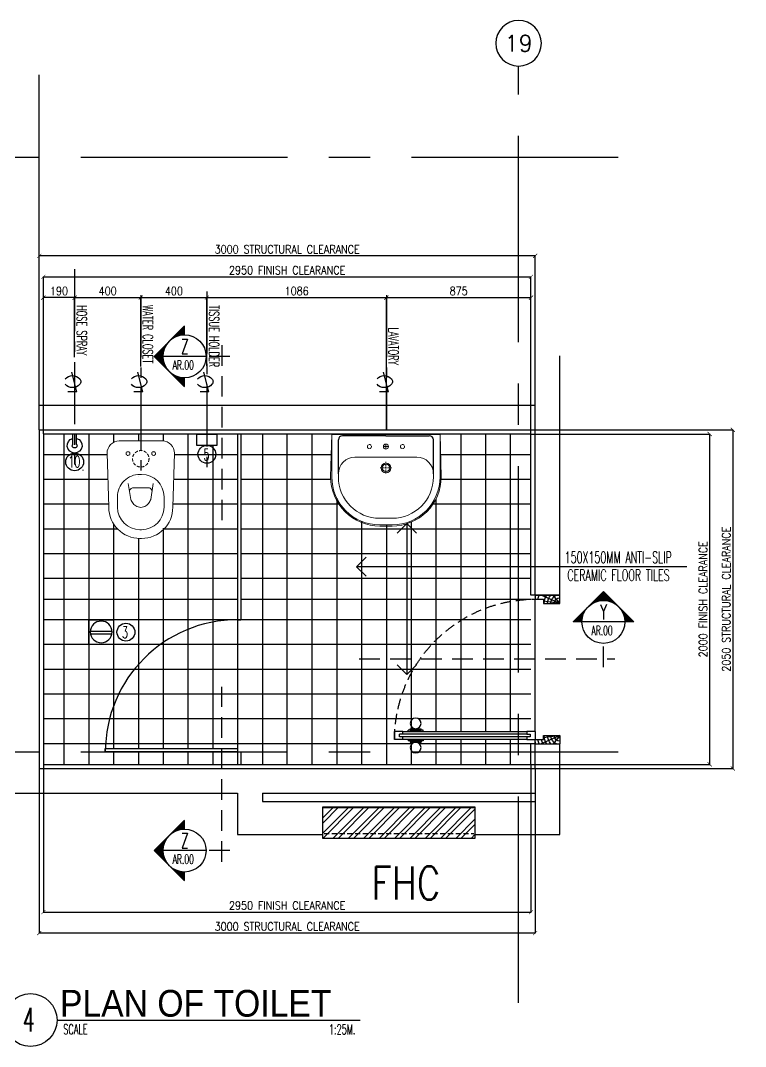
# Model space of a CAD drawing. Extents: x -172604 to -143727, y 166361 to 186286.
# Drawn here: x -168242 to -163856, y 172366 to 178577 of the extents above; entities that cross this region are included whole.
import ezdxf
from ezdxf.enums import TextEntityAlignment as Align

# ---------------------------------------------------------------- set-up
doc = ezdxf.new("R2010")
doc.units = 0
doc.header["$LTSCALE"] = 500
doc.header["$MEASUREMENT"] = 0
for name, pattern in [('CENTER2', [1.125, 0.75, -0.125, 0.125, -0.125]), ('CENTERX2', [4, 2.5, -0.5, 0.5, -0.5]), ('DASHED', [0.75, 0.5, -0.25]), ('HIDDEN', [0.375, 0.25, -0.125]), ('HIDDEN2', [0.1875, 0.125, -0.0625])]:
    doc.linetypes.add(name, pattern=pattern)
doc.layers.get('0').update_dxf_attribs({"linetype": 'CONTINUOUS'})
doc.layers.get('DEFPOINTS').update_dxf_attribs({"linetype": 'CONTINUOUS'})
for name, color, linetype in [('2', 2, 'CONTINUOUS'), ('ARCDIMR', 4, 'CONTINUOUS'), ('AX-CR', 2, 'CONTINUOUS'), ('AX-TXT', 2, 'CONTINUOUS'), ('AXES', 11, 'CENTERX2'), ('AXIS', 11, 'CENTER2'), ('DIM-NEW', 4, 'CONTINUOUS'), ('Dimout', 4, 'CONTINUOUS'), ('DOOR', 2, 'CONTINUOUS'), ('DW', 7, 'CONTINUOUS'), ('ELE', 3, 'CONTINUOUS'), ('ELEV-MARK', 6, 'CONTINUOUS'), ('FHC', 2, 'CONTINUOUS'), ('FIX', 2, 'CONTINUOUS'), ('JUMP', 2, 'CONTINUOUS'), ('NON-MEDICAL', 5, 'CONTINUOUS'), ('PART', 9, 'CONTINUOUS'), ('Plaster', 7, 'CONTINUOUS'), ('SANI', 2, 'CONTINUOUS'), ('SHAFT', 3, 'CONTINUOUS'), ('Tile', 5, 'CONTINUOUS'), ('TITLE', 1, 'CONTINUOUS'), ('TXT', 2, 'CONTINUOUS'), ('TXT1', 2, 'CONTINUOUS'), ('WALL', 6, 'CONTINUOUS'), ('WallPartition', 2, 'CONTINUOUS')]:
    doc.layers.add(name, color=color, linetype=linetype)
doc.styles.add('DIM', font='simplex.shx', dxfattribs={"width": 0.85})
doc.styles.add('ROMANS', font='romans.shx', dxfattribs={"width": 0.6})
doc.styles.add('TTXT', font='swisse.ttf', dxfattribs={"width": 0.9})
doc.dimstyles.new('DIM1-25', dxfattribs={"dimscale": 25, "dimtxt": 2, "dimasz": 1, "dimexe": 0.03, "dimexo": 0.03, "dimgap": 0.6, "dimtad": 1, "dimdec": 0, "dimdsep": 46, "dimtxsty": 'DIM', "dimblk1": 'ARCHTICK', "dimblk2": 'ARCHTICK', "dimsah": 1, "dimcen": 0.09, "dimdle": 0.03, "dimclrd": 256, "dimclrt": 2, "dimadec": 0, "dimazin": 0, "dimtfac": 1, "dimtdec": 0, "dimtix": 1, "dimtmove": 1, "dimatfit": 3, "dimldrblk": 'ARCHTICK', "dimfxl": 0, "dimtvp": 2, "dimtolj": 1, "dimtzin": 0, "dimarcsym": 0})

# ---------------------------------------------------------------- blocks, each defined once
blk = doc.blocks.new('_ARCHTICK')
at = {"color": 0, "linetype": 'ByBlock', "const_width": 0.15}
blk.add_lwpolyline([(-0.5, -0.5), (0.5, 0.5)], dxfattribs=at)
blk = doc.blocks.new('*D72')
at = {"layer": 'DEFPOINTS', "color": 0}
for p in [(-168103.8, 174074), (-165153.8, 174074), (-165153.8, 173179.8)]:
    blk.add_point(p, dxfattribs=at)
at = {"layer": 'Dimout', "color": 0, "lineweight": -2}
for p, q in [((-168103.8, 174073.3), (-168103.8, 173179.1)), ((-165153.8, 174073.3), (-165153.8, 173179.1))]:
    blk.add_line(p, q, dxfattribs=at)
at = {"layer": 'Dimout', "lineweight": -2}
blk.add_line((-168104.5, 173179.8), (-165153, 173179.8), dxfattribs=at)
at = {"layer": 'Dimout', "lineweight": -2, "xscale": 25, "yscale": 25, "zscale": 25, "rotation": 180}
blk.add_blockref('_ARCHTICK', (-168103.8, 173179.8), dxfattribs=at)
at = {"layer": 'Dimout', "lineweight": -2, "xscale": 25, "yscale": 25, "zscale": 25}
blk.add_blockref('_ARCHTICK', (-165153.8, 173179.8), dxfattribs=at)
at = {"layer": 'Dimout', "color": 2, "insert": (-166628.8, 173219.8), "char_height": 50, "attachment_point": 5, "style": 'DIM'}
blk.add_mtext('\\A1;2950 FINISH CLEARANCE', dxfattribs=at)
blk = doc.blocks.new('*D73')
at = {"layer": 'DEFPOINTS', "color": 0}
for p in [(-168128.8, 174049), (-165128.8, 174049), (-168128.8, 173053)]:
    blk.add_point(p, dxfattribs=at)
at = {"layer": 'Dimout', "color": 0, "lineweight": -2}
for p, q in [((-168128.8, 174048.3), (-168128.8, 173052.2)), ((-165128.8, 174048.3), (-165128.8, 173052.2))]:
    blk.add_line(p, q, dxfattribs=at)
at = {"layer": 'Dimout', "lineweight": -2}
blk.add_line((-165128, 173053), (-168129.5, 173053), dxfattribs=at)
at = {"layer": 'Dimout', "lineweight": -2, "xscale": 25, "yscale": 25, "zscale": 25, "rotation": 180}
blk.add_blockref('_ARCHTICK', (-168128.8, 173053), dxfattribs=at)
at = {"layer": 'Dimout', "lineweight": -2, "xscale": 25, "yscale": 25, "zscale": 25}
blk.add_blockref('_ARCHTICK', (-165128.8, 173053), dxfattribs=at)
at = {"layer": 'Dimout', "color": 2, "insert": (-166628.8, 173093), "char_height": 50, "attachment_point": 5, "style": 'DIM'}
blk.add_mtext('\\A1;3000 STRUCTURAL CLEARANCE', dxfattribs=at)
blk = doc.blocks.new('*D78')
at = {"layer": 'DEFPOINTS', "color": 0}
for p in [(-167114.3, 176900), (-167514.3, 176482.9), (-167114.3, 176485.9)]:
    blk.add_point(p, dxfattribs=at)
at = {"layer": 'Dimout', "lineweight": -2}
blk.add_line((-167515, 176900), (-167113.5, 176900), dxfattribs=at)
at = {"layer": 'Dimout', "color": 0, "lineweight": -2}
for p, q in [((-167514.3, 176483.7), (-167514.3, 176900.7)), ((-167114.3, 176486.6), (-167114.3, 176900.7))]:
    blk.add_line(p, q, dxfattribs=at)
at = {"layer": 'Dimout', "lineweight": -2, "xscale": 25, "yscale": 25, "zscale": 25, "rotation": 180}
blk.add_blockref('_ARCHTICK', (-167514.3, 176900), dxfattribs=at)
at = {"layer": 'Dimout', "lineweight": -2, "xscale": 25, "yscale": 25, "zscale": 25}
blk.add_blockref('_ARCHTICK', (-167114.3, 176900), dxfattribs=at)
at = {"layer": 'Dimout', "color": 2, "insert": (-167314.3, 176940), "char_height": 50, "attachment_point": 5, "style": 'DIM'}
blk.add_mtext('\\A1;400', dxfattribs=at)
blk = doc.blocks.new('*D77')
at = {"layer": 'DEFPOINTS', "color": 0}
for p in [(-167514.3, 176900), (-167914.3, 176538.3), (-167514.3, 176482.9)]:
    blk.add_point(p, dxfattribs=at)
at = {"layer": 'Dimout', "lineweight": -2}
blk.add_line((-167915, 176900), (-167513.5, 176900), dxfattribs=at)
at = {"layer": 'Dimout', "color": 0, "lineweight": -2}
for p, q in [((-167914.3, 176539), (-167914.3, 176900.7)), ((-167514.3, 176483.7), (-167514.3, 176900.7))]:
    blk.add_line(p, q, dxfattribs=at)
at = {"layer": 'Dimout', "lineweight": -2, "xscale": 25, "yscale": 25, "zscale": 25, "rotation": 180}
blk.add_blockref('_ARCHTICK', (-167914.3, 176900), dxfattribs=at)
at = {"layer": 'Dimout', "lineweight": -2, "xscale": 25, "yscale": 25, "zscale": 25}
blk.add_blockref('_ARCHTICK', (-167514.3, 176900), dxfattribs=at)
at = {"layer": 'Dimout', "color": 2, "insert": (-167714.3, 176940), "char_height": 50, "attachment_point": 5, "style": 'DIM'}
blk.add_mtext('\\A1;400', dxfattribs=at)
blk = doc.blocks.new('*D71')
at = {"layer": 'DEFPOINTS', "color": 0}
for p in [(-165153.8, 176900), (-166028.8, 176099), (-165153.8, 176074)]:
    blk.add_point(p, dxfattribs=at)
at = {"layer": 'Dimout', "lineweight": -2}
blk.add_line((-166029.5, 176900), (-165153, 176900), dxfattribs=at)
at = {"layer": 'Dimout', "color": 0, "lineweight": -2}
for p, q in [((-166028.8, 176099.8), (-166028.8, 176900.7)), ((-165153.8, 176074.8), (-165153.8, 176900.7))]:
    blk.add_line(p, q, dxfattribs=at)
at = {"layer": 'Dimout', "lineweight": -2, "xscale": 25, "yscale": 25, "zscale": 25, "rotation": 180}
blk.add_blockref('_ARCHTICK', (-166028.8, 176900), dxfattribs=at)
at = {"layer": 'Dimout', "lineweight": -2, "xscale": 25, "yscale": 25, "zscale": 25}
blk.add_blockref('_ARCHTICK', (-165153.8, 176900), dxfattribs=at)
at = {"layer": 'Dimout', "color": 2, "insert": (-165591.3, 176940), "char_height": 50, "attachment_point": 5, "style": 'DIM'}
blk.add_mtext('\\A1;875', dxfattribs=at)
blk = doc.blocks.new('*D70')
at = {"layer": 'DEFPOINTS', "color": 0}
for p in [(-166028.8, 176900), (-167114.3, 176485.9), (-166028.8, 176099)]:
    blk.add_point(p, dxfattribs=at)
at = {"layer": 'Dimout', "lineweight": -2}
blk.add_line((-167115, 176900), (-166028, 176900), dxfattribs=at)
at = {"layer": 'Dimout', "color": 0, "lineweight": -2}
for p, q in [((-167114.3, 176486.6), (-167114.3, 176900.7)), ((-166028.8, 176099.8), (-166028.8, 176900.7))]:
    blk.add_line(p, q, dxfattribs=at)
at = {"layer": 'Dimout', "lineweight": -2, "xscale": 25, "yscale": 25, "zscale": 25, "rotation": 180}
blk.add_blockref('_ARCHTICK', (-167114.3, 176900), dxfattribs=at)
at = {"layer": 'Dimout', "lineweight": -2, "xscale": 25, "yscale": 25, "zscale": 25}
blk.add_blockref('_ARCHTICK', (-166028.8, 176900), dxfattribs=at)
at = {"layer": 'Dimout', "color": 2, "insert": (-166571.5, 176940), "char_height": 50, "attachment_point": 5, "style": 'DIM'}
blk.add_mtext('\\A1;1086', dxfattribs=at)
blk = doc.blocks.new('*D67')
at = {"layer": 'DEFPOINTS', "color": 0}
for p in [(-168128.8, 177152.3), (-168128.8, 176099), (-165128.8, 176099)]:
    blk.add_point(p, dxfattribs=at)
at = {"layer": 'Dimout', "lineweight": -2}
blk.add_line((-165128, 177152.3), (-168129.5, 177152.3), dxfattribs=at)
at = {"layer": 'Dimout', "color": 0, "lineweight": -2}
for p, q in [((-168128.8, 176099.8), (-168128.8, 177153.1)), ((-165128.8, 176099.8), (-165128.8, 177153.1))]:
    blk.add_line(p, q, dxfattribs=at)
at = {"layer": 'Dimout', "lineweight": -2, "xscale": 25, "yscale": 25, "zscale": 25, "rotation": 180}
blk.add_blockref('_ARCHTICK', (-168128.8, 177152.3), dxfattribs=at)
at = {"layer": 'Dimout', "lineweight": -2, "xscale": 25, "yscale": 25, "zscale": 25}
blk.add_blockref('_ARCHTICK', (-165128.8, 177152.3), dxfattribs=at)
at = {"layer": 'Dimout', "color": 2, "insert": (-166628.8, 177192.3), "char_height": 50, "attachment_point": 5, "style": 'DIM'}
blk.add_mtext('\\A1;3000 STRUCTURAL CLEARANCE', dxfattribs=at)
blk = doc.blocks.new('*D68')
at = {"layer": 'DEFPOINTS', "color": 0}
for p in [(-165153.8, 177025.5), (-168103.8, 176074), (-165153.8, 176074)]:
    blk.add_point(p, dxfattribs=at)
at = {"layer": 'Dimout', "lineweight": -2}
blk.add_line((-168104.5, 177025.5), (-165153, 177025.5), dxfattribs=at)
at = {"layer": 'Dimout', "color": 0, "lineweight": -2}
for p, q in [((-168103.8, 176074.8), (-168103.8, 177026.2)), ((-165153.8, 176074.8), (-165153.8, 177026.2))]:
    blk.add_line(p, q, dxfattribs=at)
at = {"layer": 'Dimout', "lineweight": -2, "xscale": 25, "yscale": 25, "zscale": 25, "rotation": 180}
blk.add_blockref('_ARCHTICK', (-168103.8, 177025.5), dxfattribs=at)
at = {"layer": 'Dimout', "lineweight": -2, "xscale": 25, "yscale": 25, "zscale": 25}
blk.add_blockref('_ARCHTICK', (-165153.8, 177025.5), dxfattribs=at)
at = {"layer": 'Dimout', "color": 2, "insert": (-166628.8, 177065.5), "char_height": 50, "attachment_point": 5, "style": 'DIM'}
blk.add_mtext('\\A1;2950 FINISH CLEARANCE', dxfattribs=at)
blk = doc.blocks.new('*D69')
at = {"layer": 'DEFPOINTS', "color": 0}
for p in [(-168103.8, 176900), (-167914.3, 176538.3), (-168103.8, 176074)]:
    blk.add_point(p, dxfattribs=at)
at = {"layer": 'Dimout', "lineweight": -2}
blk.add_line((-167913.5, 176900), (-168104.5, 176900), dxfattribs=at)
at = {"layer": 'Dimout', "color": 0, "lineweight": -2}
for p, q in [((-168103.8, 176074.8), (-168103.8, 176900.7)), ((-167914.3, 176539), (-167914.3, 176900.7))]:
    blk.add_line(p, q, dxfattribs=at)
at = {"layer": 'Dimout', "lineweight": -2, "xscale": 25, "yscale": 25, "zscale": 25, "rotation": 180}
blk.add_blockref('_ARCHTICK', (-168103.8, 176900), dxfattribs=at)
at = {"layer": 'Dimout', "lineweight": -2, "xscale": 25, "yscale": 25, "zscale": 25}
blk.add_blockref('_ARCHTICK', (-167914.3, 176900), dxfattribs=at)
at = {"layer": 'Dimout', "color": 2, "insert": (-168009, 176940), "char_height": 50, "attachment_point": 5, "style": 'DIM'}
blk.add_mtext('\\A1;190', dxfattribs=at)
blk = doc.blocks.new('SCNTR', base_point=(3632.66, 549.66))
for q in [(3633.89, 554.57), (3636.1, 543.44)]:
    blk.add_line((3631.12, 543.44), q)
for centre, radius, start, end in [((3630.8, 549.38), 1.99, 133.30843, 182.47887), ((3630.8, 549.21), 1.99, 177.52113, 226.69157), ((3633.47, 547.5), 5.23, 39.48835, 140.51165), ((3633.47, 551.09), 5.23, 219.48835, 320.51165)]:
    blk.add_arc(centre, radius, start, end)
blk = doc.blocks.new('LAV-003')
at = {"layer": 'FIX', "linetype": 'Continuous', "lineweight": 20}
for p, q in [((-327.5, -285), (-327.5, -25)), ((327.5, -285), (327.5, -25)), ((0, -165), (-187.5, -165)), ((0, -165), (187.5, -165)), ((-287.5, -285), (-287.5, -265)), ((287.5, -285), (287.5, -265)), ((0, -535), (-37.5, -535)), ((0, -535), (37.5, -535)), ((0, -575), (-37.5, -575)), ((0, -575), (37.5, -575))]:
    blk.add_line(p, q, dxfattribs=at)
at = {"layer": 'FIX', "linetype": 'ByBlock'}
blk.add_line((-327.5, -25), (327.5, -25), dxfattribs=at)
at = {"layer": 'FIX', "linetype": 'ByBlock', "ltscale": 0.3}
for p, q in [((-287.5, -265), (-287.5, -60)), ((0, -35), (-262.5, -35)), ((0, -35), (262.5, -35)), ((287.5, -265), (287.5, -60))]:
    blk.add_line(p, q, dxfattribs=at)
at = {"layer": 'FIX', "lineweight": 20}
for p, q in [((-15.6, -100.9), (15.5, -100.9)), ((0, -85.4), (0, -116.5))]:
    blk.add_line(p, q, dxfattribs=at)
at = {"layer": 'FIX', "linetype": 'DASHED', "lineweight": 20, "ltscale": 0.04}
for p, q in [((-35.7, -230.5), (36.6, -230.5)), ((0, -193.9), (0, -266.1))]:
    blk.add_line(p, q, dxfattribs=at)
at = {"layer": 'FIX', "linetype": 'Continuous', "lineweight": 20}
blk.add_lwpolyline([(294.8, -25), (0, -25), (-327.5, -25), (-334.5, -285, 0.414214), (-37.5, -582), (0, -582), (37.5, -582, 0.414214), (334.5, -285), (327.5, -25), (0, -25)], format="xyb", dxfattribs=at)
at = {"layer": 'FIX', "linetype": 'HIDDEN', "lineweight": 20, "ltscale": 0.05}
for centre in [(-100, -100.9), (100, -100.9)]:
    blk.add_circle(centre, 12.4, dxfattribs=at)
at = {"layer": 'FIX', "lineweight": 20}
for centre, radius in [((0, -100.9), 15.5), ((0.5, -230), 29.5), ((0.5, -230), 22.5)]:
    blk.add_circle(centre, radius, dxfattribs=at)
at = {"layer": 'FIX', "linetype": 'ByBlock', "ltscale": 0.3}
for centre, start, end in [((-262.5, -60), 90, 180), ((262.5, -60), 0, 90)]:
    blk.add_arc(centre, 25, start, end, dxfattribs=at)
at = {"layer": 'FIX', "linetype": 'Continuous', "lineweight": 20}
for centre, radius, start, end in [((-187.5, -265), 100, 90, 180), ((187.5, -265), 100, 0, 90), ((-37.5, -285), 290, 180, 270), ((-37.5, -285), 250, 180, 270), ((37.5, -285), 250, 270, 0), ((37.5, -285), 290, 270, 0)]:
    blk.add_arc(centre, radius, start, end, dxfattribs=at)
blk = doc.blocks.new('DOOR90')
at = {"layer": 'DOOR', "color": 0, "linetype": 'ByBlock'}
for p, q in [((-150, 0), (-150, -25)), ((-150, 0), (0, 0)), ((0, -50), (0, 0)), ((-1000, -25), (-1000, -75)), ((-1000, -75), (-1000, -25)), ((-950, -25), (-1000, -25)), ((-970, -42), (-970, -58)), ((-950, -42), (-970, -42)), ((-950, -58), (-970, -58)), ((-950, -25), (-950, -42)), ((-950, -58), (-950, -75)), ((-917.6, -25), (-917.6, -17.8)), ((-827.6, -17.8), (-917.6, -17.8)), ((-905, -17.8), (-905, -8.8)), ((-905, -8.8), (-840.2, -8.8)), ((-905, -17.8), (-840.2, -17.8)), ((-840.2, -17.8), (-840.2, -8.8)), ((-827.6, -25), (-827.6, -17.8)), ((-200, -42), (-200, -25)), ((-200, -25), (-150, -25)), ((-180, -42), (-200, -42)), ((-200, -75), (-200, -58)), ((-200, -58), (-180, -58)), ((-180, -58), (-180, -42)), ((-150, -75), (-150, -25)), ((-150, -25), (-100, -25)), ((-100, -25), (-100, -50)), ((-100, -50), (0, -50)), ((-950, -75), (-1000, -75)), ((-917.6, -75), (-917.6, -82.2)), ((-827.6, -82.2), (-917.6, -82.2)), ((-905, -82.2), (-905, -91.2)), ((-905, -82.2), (-840.2, -82.2)), ((-905, -91.2), (-840.2, -91.2)), ((-840.2, -82.2), (-840.2, -91.2)), ((-827.6, -75), (-827.6, -82.2)), ((-150, -75), (-200, -75)), ((-100, -850), (0, -850)), ((-100, -875), (-100, -850)), ((0, -850), (0, -900)), ((-150, -900), (-150, -875)), ((-150, -875), (-100, -875)), ((0, -900), (-150, -900)), ((-150, -900), (0, -900))]:
    blk.add_line(p, q, dxfattribs=at)
at = {"layer": 'DOOR', "color": 9, "linetype": 'ByBlock'}
for p, q in [((0, -50), (-113.7, 0)), ((0, -50), (-40.1, 0)), ((0, -50), (-100, -36.6)), ((0, -850), (-113.7, -900)), ((0, -850), (-100, -863.4)), ((0, -850), (-40.1, -900))]:
    blk.add_line(p, q, dxfattribs=at)
at = {"layer": 'DOOR', "linetype": 'ByBlock'}
for p, q in [((-200, -25), (-950, -25)), ((-200, -42), (-950, -42)), ((-200, -58), (-950, -58)), ((-950, -75), (-200, -75))]:
    blk.add_line(p, q, dxfattribs=at)
at = {"layer": 'DOOR', "color": 0, "linetype": 'ByBlock'}
for centre in [(-872.6, 23.5), (-872.6, -123.5)]:
    blk.add_circle(centre, 32.4, dxfattribs=at)
at = {"layer": 'DOOR', "color": 9, "linetype": 'ByBlock'}
for centre, radius, start, end in [((0, -50), 154.4, 161.10529, 166.28577), ((0, -50), 134.4, 158.15985, 169.28002), ((0, -50), 94.4, 148.01819, 180), ((0, -50), 74.4, 137.77643, 180), ((0, -50), 114.4, 154.08384, 167.37743), ((0, -50), 54.4, 113.20738, 180), ((0, -50), 34.4, 90, 180), ((0, -50), 14.4, 90, 180), ((0, -850), 94.4, 180, 211.98181), ((0, -850), 74.4, 180, 222.22357), ((0, -850), 54.4, 180, 246.79262), ((0, -850), 34.4, 180, 270), ((0, -850), 14.4, 180, 270), ((0, -850), 154.4, 193.71423, 198.89471), ((0, -850), 134.4, 190.71998, 201.84015)]:
    blk.add_arc(centre, radius, start, end, dxfattribs=at)
at = {"layer": 'DOOR', "linetype": 'HIDDEN', "ltscale": 0.5}
blk.add_arc((-150, -25), 850, 180, 270, dxfattribs=at)
blk = doc.blocks.new('A$C785E76E1')
at = {"layer": 'JUMP'}
for p, q in [((0.033, 0.0529), (0.033, 0.1149)), ((0.057, 0.0529), (0.057, 0.1149))]:
    blk.add_line(p, q, dxfattribs=at)
for radius, start, end in [(0.045, 105.47818, 74.52182), (0.0144, 146.44269, 33.55731)]:
    blk.add_arc((0.045, 0.045), radius, start, end, dxfattribs=at)
blk = doc.blocks.new('*X5')
at = {"color": 0}
for p, q in [((14608, 7877), (14819, 8088)), ((14625, 7890), (14821, 8086)), ((14637, 7899), (14823, 8084)), ((14647, 7905), (14825, 8082)), ((14656, 7910), (14826, 8081)), ((14664, 7915), (14828, 8079)), ((14671, 7919), (14830, 8077)), ((14678, 7922), (14832, 8075)), ((14685, 7925), (14833, 8073)), ((14691, 7928), (14835, 8072)), ((14697, 7930), (14837, 8070)), ((14703, 7933), (14839, 8068)), ((14709, 7935), (14841, 8066)), ((14714, 7937), (14842, 8065)), ((14719, 7938), (14844, 8063)), ((14725, 7940), (14846, 8061)), ((14730, 7941), (14848, 8059)), ((14734, 7943), (14849, 8058)), ((14739, 7944), (14851, 8056)), ((14744, 7945), (14853, 8054)), ((14749, 7946), (14855, 8052)), ((14753, 7947), (14856, 8051)), ((14757, 7948), (14858, 8049)), ((14762, 7949), (14860, 8047)), ((14766, 7950), (14862, 8045)), ((14770, 7950), (14863, 8043)), ((14774, 7951), (14865, 8042)), ((14778, 7951), (14867, 8040)), ((14782, 7952), (14869, 8038)), ((14786, 7952), (14871, 8036)), ((14790, 7953), (14872, 8035)), ((14794, 7953), (14874, 8033)), ((14798, 7953), (14876, 8031)), ((14802, 7953), (14878, 8029)), ((14805, 7954), (14879, 8028)), ((14809, 7954), (14881, 8026)), ((14813, 7954), (14883, 8024)), ((14816, 7954), (14885, 8022)), ((14820, 7954), (14886, 8020)), ((14823, 7954), (14888, 8019)), ((14827, 7954), (14890, 8017)), ((14830, 7954), (14892, 8015)), ((14834, 7953), (14894, 8013)), ((14837, 7953), (14895, 8012)), ((14840, 7953), (14897, 8010)), ((14844, 7953), (14899, 8008)), ((14847, 7953), (14901, 8006)), ((14850, 7952), (14902, 8005)), ((14853, 7952), (14904, 8003)), ((14856, 7952), (14906, 8001)), ((14860, 7951), (14908, 7999)), ((14863, 7951), (14909, 7997)), ((14866, 7950), (14911, 7996)), ((14869, 7950), (14913, 7994)), ((14872, 7949), (14915, 7992)), ((14875, 7949), (14917, 7990)), ((14878, 7948), (14918, 7989)), ((14881, 7948), (14920, 7987)), ((14884, 7947), (14922, 7985)), ((14887, 7947), (14924, 7983)), ((14890, 7946), (14925, 7982)), ((14893, 7945), (14927, 7980)), ((14895, 7945), (14929, 7978)), ((14898, 7944), (14931, 7976)), ((14901, 7943), (14932, 7974)), ((14904, 7942), (14934, 7973)), ((14907, 7942), (14936, 7971)), ((14909, 7941), (14938, 7969)), ((14912, 7940), (14939, 7967)), ((14915, 7939), (14941, 7966)), ((14917, 7938), (14943, 7964)), ((14920, 7937), (14945, 7962)), ((14923, 7937), (14947, 7960)), ((14925, 7936), (14948, 7959)), ((14928, 7935), (14950, 7957)), ((14931, 7934), (14952, 7955)), ((14933, 7933), (14954, 7953)), ((14936, 7932), (14955, 7952)), ((14938, 7931), (14957, 7950)), ((14941, 7930), (14959, 7948)), ((14943, 7929), (14961, 7946)), ((14946, 7928), (14962, 7944)), ((14948, 7927), (14964, 7943)), ((14951, 7926), (14966, 7941)), ((14953, 7925), (14968, 7939)), ((14956, 7923), (14970, 7937)), ((14958, 7922), (14971, 7936)), ((14960, 7921), (14973, 7934)), ((14963, 7920), (14975, 7932)), ((14965, 7919), (14977, 7930)), ((14967, 7918), (14978, 7929)), ((14970, 7916), (14980, 7927)), ((14972, 7915), (14982, 7925)), ((14974, 7914), (14984, 7923)), ((14977, 7913), (14985, 7921)), ((14979, 7911), (14987, 7920)), ((14360, 7629), (14571, 7839)), ((14364, 7629), (14557, 7822)), ((14368, 7629), (14549, 7810)), ((14371, 7629), (14542, 7800)), ((14375, 7629), (14537, 7791)), ((14378, 7629), (14533, 7783)), ((14382, 7629), (14529, 7776)), ((14385, 7629), (14525, 7769)), ((14981, 7910), (14989, 7918)), ((14983, 7909), (14991, 7916)), ((14986, 7908), (14993, 7914)), ((14988, 7906), (14994, 7913)), ((14990, 7905), (14996, 7911)), ((14992, 7903), (14998, 7909)), ((14994, 7902), (15000, 7907)), ((14997, 7901), (15001, 7906)), ((14999, 7899), (15003, 7904)), ((15001, 7898), (15005, 7902)), ((15003, 7896), (15007, 7900)), ((15005, 7895), (15008, 7898)), ((15007, 7894), (15010, 7897)), ((15009, 7892), (15012, 7895)), ((15011, 7891), (15014, 7893)), ((15013, 7889), (15016, 7891)), ((15015, 7888), (15017, 7890)), ((15017, 7886), (15019, 7888)), ((15019, 7884), (15021, 7886)), ((15021, 7883), (15023, 7884)), ((15023, 7881), (15024, 7883)), ((15025, 7880), (15026, 7881)), ((15027, 7878), (15028, 7879)), ((15029, 7877), (15030, 7877)), ((15031, 7875), (15031, 7875)), ((15033, 7873), (15033, 7874)), ((15035, 7872), (15035, 7872)), ((15036, 7870), (15037, 7870)), ((15038, 7868), (15038, 7868)), ((15040, 7867), (15040, 7867)), ((15042, 7865), (15042, 7865)), ((15044, 7863), (15044, 7863)), ((15046, 7861), (15046, 7861)), ((15047, 7860), (15047, 7860)), ((15051, 7856), (15051, 7856)), ((15053, 7854), (15053, 7854)), ((15054, 7852), (15054, 7853)), ((15056, 7851), (15056, 7851)), ((15058, 7849), (15058, 7849)), ((15059, 7847), (15060, 7847)), ((15061, 7845), (15061, 7845)), ((15063, 7843), (15063, 7844)), ((15064, 7841), (15065, 7842)), ((15066, 7839), (15067, 7840)), ((15068, 7837), (15069, 7838)), ((15069, 7836), (15070, 7837)), ((15071, 7834), (15072, 7835)), ((15072, 7832), (15074, 7833)), ((15074, 7830), (15076, 7831)), ((15076, 7828), (15077, 7830)), ((15077, 7826), (15079, 7828)), ((15079, 7824), (15081, 7826)), ((15080, 7822), (15083, 7824)), ((15082, 7820), (15084, 7822)), ((15083, 7818), (15086, 7821)), ((15085, 7815), (15088, 7819)), ((15086, 7813), (15090, 7817)), ((15087, 7811), (15092, 7815)), ((15089, 7809), (15093, 7814)), ((15090, 7807), (15095, 7812)), ((15092, 7805), (15097, 7810)), ((15093, 7803), (15099, 7808)), ((15094, 7801), (15100, 7807)), ((15096, 7798), (15102, 7805)), ((15097, 7796), (15104, 7803)), ((15098, 7794), (15106, 7801)), ((15100, 7792), (15107, 7799)), ((15101, 7790), (15109, 7798)), ((15102, 7787), (15111, 7796)), ((15104, 7785), (15113, 7794)), ((15105, 7783), (15115, 7792)), ((15106, 7780), (15116, 7791)), ((15107, 7778), (15118, 7789)), ((15108, 7776), (15120, 7787)), ((15110, 7773), (15122, 7785)), ((15111, 7771), (15123, 7784)), ((15112, 7769), (15125, 7782)), ((15113, 7766), (15127, 7780)), ((15114, 7764), (15129, 7778)), ((15115, 7761), (15130, 7777)), ((15116, 7759), (15132, 7775)), ((15117, 7756), (15134, 7773)), ((15118, 7754), (15136, 7771)), ((15119, 7751), (15137, 7769)), ((15121, 7749), (15139, 7768)), ((15122, 7746), (15141, 7766)), ((15122, 7744), (15143, 7764)), ((14389, 7629), (14522, 7762)), ((14392, 7629), (14519, 7756)), ((14396, 7629), (14517, 7750)), ((14399, 7629), (14515, 7744)), ((14403, 7629), (14513, 7739)), ((14406, 7629), (14511, 7733)), ((14410, 7629), (14509, 7728)), ((14413, 7629), (14507, 7723)), ((14417, 7629), (14506, 7718)), ((14421, 7629), (14505, 7713)), ((14424, 7629), (14503, 7708)), ((14428, 7629), (14502, 7703)), ((14431, 7629), (14501, 7699)), ((14435, 7629), (14500, 7694)), ((14438, 7629), (14499, 7690)), ((14442, 7629), (14499, 7686)), ((14445, 7629), (14498, 7681)), ((14449, 7629), (14497, 7677)), ((14452, 7629), (14497, 7673)), ((14456, 7629), (14496, 7669)), ((14459, 7629), (14496, 7665)), ((14463, 7629), (14495, 7661)), ((14466, 7629), (14495, 7657)), ((14470, 7629), (14494, 7653)), ((14474, 7629), (14494, 7649)), ((14477, 7629), (14494, 7646)), ((14481, 7629), (14494, 7642)), ((14484, 7629), (14494, 7638)), ((14488, 7629), (14494, 7635)), ((14491, 7629), (14494, 7631)), ((15123, 7741), (15145, 7762)), ((15124, 7739), (15146, 7761)), ((15125, 7736), (15148, 7759)), ((15126, 7733), (15150, 7757)), ((15127, 7731), (15152, 7755)), ((15128, 7728), (15153, 7754)), ((15129, 7725), (15155, 7752)), ((15130, 7723), (15157, 7750)), ((15130, 7720), (15159, 7748)), ((15131, 7717), (15160, 7746)), ((15132, 7714), (15162, 7745)), ((15133, 7712), (15164, 7743)), ((15133, 7709), (15166, 7741)), ((15134, 7706), (15168, 7739)), ((15135, 7703), (15169, 7738)), ((15136, 7700), (15171, 7736)), ((15136, 7697), (15173, 7734)), ((15137, 7695), (15175, 7732)), ((15137, 7692), (15176, 7731)), ((15138, 7689), (15178, 7729)), ((15139, 7686), (15180, 7727)), ((15139, 7683), (15182, 7725)), ((15140, 7680), (15183, 7723)), ((15140, 7676), (15185, 7722)), ((15140, 7673), (15187, 7720)), ((15141, 7670), (15189, 7718)), ((15141, 7667), (15191, 7716)), ((15142, 7664), (15192, 7715)), ((15142, 7661), (15194, 7713)), ((15142, 7658), (15196, 7711)), ((15143, 7654), (15198, 7709)), ((15143, 7651), (15199, 7708)), ((15143, 7648), (15201, 7706)), ((15143, 7644), (15203, 7704)), ((15143, 7641), (15205, 7702)), ((15143, 7637), (15206, 7700)), ((15143, 7634), (15208, 7699)), ((15144, 7631), (15210, 7697)), ((15145, 7629), (15212, 7695)), ((15149, 7629), (15214, 7693)), ((15152, 7629), (15215, 7692)), ((15156, 7629), (15217, 7690)), ((15159, 7629), (15219, 7688)), ((15163, 7629), (15221, 7686)), ((15167, 7629), (15222, 7685)), ((15170, 7629), (15224, 7683)), ((15174, 7629), (15226, 7681)), ((15177, 7629), (15228, 7679)), ((15181, 7629), (15229, 7678)), ((15184, 7629), (15231, 7676)), ((15188, 7629), (15233, 7674)), ((15191, 7629), (15235, 7672)), ((15195, 7629), (15236, 7670)), ((15198, 7629), (15238, 7669)), ((15202, 7629), (15240, 7667)), ((15205, 7629), (15242, 7665)), ((15209, 7629), (15244, 7663)), ((15212, 7629), (15245, 7662)), ((15216, 7629), (15247, 7660)), ((15220, 7629), (15249, 7658)), ((15223, 7629), (15251, 7656)), ((15227, 7629), (15252, 7655)), ((15230, 7629), (15254, 7653)), ((15234, 7629), (15256, 7651)), ((15237, 7629), (15258, 7649)), ((15241, 7629), (15259, 7647)), ((15244, 7629), (15261, 7646)), ((15248, 7629), (15263, 7644)), ((15251, 7629), (15265, 7642)), ((15255, 7629), (15267, 7640)), ((15258, 7629), (15268, 7639)), ((15262, 7629), (15270, 7637)), ((15266, 7629), (15272, 7635)), ((15269, 7629), (15274, 7633)), ((15273, 7629), (15275, 7632)), ((15276, 7629), (15277, 7630))]:
    blk.add_line(p, q, dxfattribs=at)
blk = doc.blocks.new('A$C67076F16')
at = {"layer": 'DIM-NEW'}
for p, q in [((0.0127, 0.0913), (0.1876, 0.0913)), ((0.0138, 0.1136), (0.1863, 0.1136))]:
    blk.add_line(p, q, dxfattribs=at)
at = {"layer": 'DW'}
blk.add_lwpolyline([(0, 0.2), (0, 0), (0.2, 0), (0.2, 0.2)], close=True, dxfattribs=at)
at = {"layer": 'FIX', "color": 2}
blk.add_circle((0.1, 0.0983), 0.0876, dxfattribs=at)
blk = doc.blocks.new('WC1')
at = {"layer": 'FIX', "lineweight": 20}
for p, q in [((-210, 203.8), (-538, 193.8)), ((-475, 140.8), (-538, 140.8)), ((-394.8, 75.7), (-490.4, 60.1)), ((-727, 4.8), (-727, -4.8)), ((-674, 4.8), (-674, -4.8)), ((-533.7, 24.2), (-539.5, 0)), ((-539.5, 0), (-533.7, -24.2)), ((-339, 4.8), (-339, -4.8)), ((-490.4, -60.1), (-394.8, -75.7)), ((-538, -140.8), (-475, -140.8)), ((-538, -193.8), (-210, -203.8))]:
    blk.add_line(p, q, dxfattribs=at)
at = {"layer": 'FIX', "linetype": 'Continuous', "lineweight": 20}
blk.add_line((-420.1, -47.3), (-420.4, 44.6), dxfattribs=at)
at = {"layer": 'FIX', "lineweight": 20}
blk.add_lwpolyline([(-213.2, -203.8), (-210, -203.8, 0.414214), (-137, -130.8), (-137, 0), (-137, 130.8, 0.414214), (-210, 203.8)], format="xyb", dxfattribs=at)
at = {"layer": 'FIX', "linetype": 'HIDDEN', "lineweight": 20, "ltscale": 0.05}
for centre in [(-213.2, 77.5), (-213.2, -77.5)]:
    blk.add_circle(centre, 11.6, dxfattribs=at)
at = {"layer": 'FIX', "linetype": 'HIDDEN2', "lineweight": 20, "ltscale": 0.3}
blk.add_circle((-245, 0), 49.8, dxfattribs=at)
at = {"layer": 'FIX', "lineweight": 20}
for centre, radius, start, end in [((-538, 4.8), 189, 90, 180), ((-538, 4.8), 136, 90, 180), ((-475, 4.8), 136, 360, 90), ((-473, -6.9), 68.2, 128.92417, 152.84682), ((-464.4, -17.6), 82, 108.49595, 128.92417), ((-538, -4.8), 189, 180, 270), ((-538, -4.8), 136, 180, 270), ((-473, 6.9), 68.2, 207.15318, 231.07583), ((-464.4, 17.6), 82, 231.07583, 251.50405), ((-475, -4.8), 136, 270, 0)]:
    blk.add_arc(centre, radius, start, end, dxfattribs=at)
at = {"layer": 'FIX', "linetype": 'Continuous', "lineweight": 20}
for centre, start, end in [((-442.7, 45.5), 357.66621, 91.61215), ((-442.4, -45.6), 268.38785, 2.33379)]:
    blk.add_arc(centre, 22.3, start, end, dxfattribs=at)
blk = doc.blocks.new('*D74')
at = {"layer": 'DEFPOINTS', "color": 0}
for p in [(-165128.8, 176099), (-165146.5, 174049), (-163932.7, 174049)]:
    blk.add_point(p, dxfattribs=at)
at = {"layer": 'Dimout', "color": 0, "lineweight": -2}
for p, q in [((-165128, 176099), (-163931.9, 176099)), ((-165145.8, 174049), (-163931.9, 174049))]:
    blk.add_line(p, q, dxfattribs=at)
at = {"layer": 'Dimout', "lineweight": -2}
blk.add_line((-163932.7, 176099.8), (-163932.7, 174048.3), dxfattribs=at)
at = {"layer": 'Dimout', "lineweight": -2, "xscale": 25, "yscale": 25, "zscale": 25}
for p, rotation in [((-163932.7, 176099), 90), ((-163932.7, 174049), 270)]:
    blk.add_blockref('_ARCHTICK', p, dxfattribs=dict(at, rotation=rotation))
at = {"layer": 'Dimout', "color": 2, "insert": (-163972.7, 175074), "char_height": 50, "attachment_point": 5, "rotation": 90, "style": 'DIM'}
blk.add_mtext('\\A1;2050 STRUCTURAL CLEARANCE', dxfattribs=at)
blk = doc.blocks.new('*D75')
at = {"layer": 'DEFPOINTS', "color": 0}
for p in [(-165153.8, 176074), (-164072.7, 176074), (-165171.5, 174074)]:
    blk.add_point(p, dxfattribs=at)
at = {"layer": 'Dimout', "color": 0, "lineweight": -2}
for p, q in [((-165153, 176074), (-164071.9, 176074)), ((-165170.8, 174074), (-164071.9, 174074))]:
    blk.add_line(p, q, dxfattribs=at)
at = {"layer": 'Dimout', "lineweight": -2}
blk.add_line((-164072.7, 174073.3), (-164072.7, 176074.8), dxfattribs=at)
at = {"layer": 'Dimout', "lineweight": -2, "xscale": 25, "yscale": 25, "zscale": 25}
for p, rotation in [((-164072.7, 176074), 90), ((-164072.7, 174074), 270)]:
    blk.add_blockref('_ARCHTICK', p, dxfattribs=dict(at, rotation=rotation))
at = {"layer": 'Dimout', "color": 2, "insert": (-164112.7, 175074), "char_height": 50, "attachment_point": 5, "rotation": 90, "style": 'DIM'}
blk.add_mtext('\\A1;2000 FINISH CLEARANCE', dxfattribs=at)
blk = doc.blocks.new('AXU')
at = {"layer": 'AX-CR'}
blk.add_circle((0, 350), 350, dxfattribs=at)
at = {"layer": 'AX-TXT', "style": 'ROMANS'}
blk.add_attdef('AX', text='', height=250, dxfattribs=at).set_placement((0, 350), align=Align.MIDDLE)

msp = doc.modelspace()

# ---------------------------------------------------------------- hatches: boundary and pattern name
at = {"layer": 'FHC', "linetype": 'ByBlock', "ltscale": 0.3}
h = msp.add_hatch(dxfattribs=at)
h.set_pattern_fill('ANSI32', color=11, scale=175, style=0)
h.set_pattern_definition([(45, (-398609.936, 142575.37), (-46.403883, 46.403883), []), (45, (-398579, 142575.37), (-46.403883, 46.403883), [])])
h.paths.add_polyline_path([(-165493.8, 173626.4), (-165493.8, 173816.4), (-166413.8, 173816.4), (-166413.8, 173626.4)])
h.paths.add_polyline_path([(-166626.4, 173205.3), (-166626.4, 173626.1), (-166363.9, 173626.1), (-166363.9, 173205.3)], flags=9)

# ---------------------------------------------------------------- linework, layer by layer
at = {"layer": '2'}
msp.add_lwpolyline([(-167054.3, 176074), (-167054.3, 176005.1), (-167174.3, 176005.1), (-167174.3, 176074)], close=True, dxfattribs=at)
at = {"layer": 'AXES'}
for p, q in [((-165228.8, 172629.8), (-165228.8, 178301.3)), ((-164626.1, 177749), (-170973.4, 177749)), ((-164626.1, 174149), (-170973.4, 174149))]:
    msp.add_line(p, q, dxfattribs=at)
at = {"layer": 'AXIS'}
for p, q in [((-167914.3, 177071.4), (-167914.3, 175888.7)), ((-167514.3, 176914.9), (-167514.3, 175808.2)), ((-167114.3, 176936.4), (-167114.3, 175835.7)), ((-166028.8, 176914.9), (-166028.8, 176101.3))]:
    msp.add_line(p, q, dxfattribs=at)
at = {"layer": 'ELE'}
for p, q in [((-165905, 175532.3), (-165905, 174619.2)), ((-164211.4, 175270.9), (-166208.8, 175270.9))]:
    msp.add_line(p, q, dxfattribs=at)
at = {"layer": 'ELEV-MARK', "color": 6}
for p, q in [((-167249.2, 176728.2), (-167433.1, 176544.3)), ((-167249.2, 176360.5), (-167433.1, 176544.3)), ((-167119.2, 176544.3), (-167379.2, 176544.3)), ((-164899.5, 174936.8), (-164715.6, 175120.7)), ((-164531.8, 174936.8), (-164715.6, 175120.7)), ((-164845.6, 174936.8), (-164899.5, 174936.8)), ((-164585.6, 174936.8), (-164845.6, 174936.8)), ((-164531.8, 174936.8), (-164585.6, 174936.8)), ((-167249.2, 173736.4), (-167433.1, 173552.6)), ((-167249.2, 173368.7), (-167433.1, 173552.6)), ((-167119.2, 173552.6), (-167379.2, 173552.6))]:
    msp.add_line(p, q, dxfattribs=at)
at = {"layer": 'ELEV-MARK', "color": 6, "linetype": 'HIDDEN'}
for p, q in [((-167024.7, 176612.8), (-167024.7, 175552.5)), ((-166975.9, 176544.3), (-167119.2, 176544.3)), ((-164715.6, 174663.4), (-164715.6, 174806.8)), ((-166192.5, 174712.3), (-164647.2, 174712.3)), ((-167024.7, 173484.1), (-167024.7, 174544.4)), ((-166975.9, 173552.6), (-167119.2, 173552.6))]:
    msp.add_line(p, q, dxfattribs=at)
at = {"layer": 'ELEV-MARK', "color": 6}
for centre in [(-167249.2, 176544.3), (-164715.6, 174936.8), (-167249.2, 173552.6)]:
    msp.add_circle(centre, 130, dxfattribs=at)
at = {"layer": 'FHC', "color": 2, "linetype": 'ByBlock', "ltscale": 0.3}
msp.add_lwpolyline([(-166413.8, 173816.4), (-165493.8, 173816.4), (-165493.8, 173626.4), (-166413.8, 173626.4)], close=True, dxfattribs=at)
at = {"layer": 'FIX'}
msp.add_line((-167902.3, 176074), (-167926.3, 176074), dxfattribs=at)
at = {"layer": 'FIX', "color": 2}
for centre in [(-167914.3, 175905.2), (-167114.3, 175951.2), (-167604.2, 174874.5)]:
    msp.add_circle(centre, 54, dxfattribs=at)
at = {"layer": 'PART', "linetype": 'ByBlock'}
for p, q in [((-166928.8, 176074), (-166928.8, 174949.9)), ((-166908.8, 176074), (-166908.8, 174949.9)), ((-166928.8, 174949.9), (-166908.8, 174949.9)), ((-167728.8, 174169.9), (-166928.8, 174169.9)), ((-167728.8, 174149.9), (-167728.8, 174169.9)), ((-166928.8, 174169.9), (-166928.8, 174149.9)), ((-166928.8, 174149.9), (-167728.8, 174149.9)), ((-166928.8, 174149.9), (-166928.8, 174074)), ((-166928.8, 174149.9), (-166908.8, 174149.9)), ((-166908.8, 174149.9), (-166908.8, 174074))]:
    msp.add_line(p, q, dxfattribs=at)
msp.add_arc((-166928.8, 174149.9), 800, 90, 180, dxfattribs=at)
at = {"layer": 'Plaster'}
for p, q in [((-165128.8, 175099), (-165153.8, 175099)), ((-165128.8, 174199), (-165153.8, 174199))]:
    msp.add_line(p, q, dxfattribs=at)
msp.add_lwpolyline([(-165153.8, 175099), (-165153.8, 176074), (-168103.8, 176074), (-168103.8, 174074), (-165153.8, 174074), (-165153.8, 174199)], dxfattribs=at)
at = {"layer": 'SANI', "color": 6}
msp.add_line((-168020.9, 172526.4), (-166186.3, 172526.4), dxfattribs=at)
at = {"layer": 'Tile'}
for p, q in [((-167978.8, 176074), (-167978.8, 174074)), ((-167828.8, 176074), (-167828.8, 174074)), ((-167678.8, 176074), (-167678.8, 176023.8)), ((-167528.8, 176074), (-167528.8, 176032)), ((-167378.8, 176074), (-167378.8, 176031.9)), ((-167228.8, 176074), (-167228.8, 174169.9)), ((-166928.8, 176074), (-166928.8, 174074)), ((-166778.8, 176074), (-166778.8, 174074)), ((-166628.8, 174074), (-166628.8, 176074)), ((-166478.8, 176074), (-166478.8, 174074)), ((-166178.8, 176074), (-166178.8, 176074)), ((-166028.8, 176074), (-166028.8, 176074)), ((-165878.8, 176074), (-165878.8, 176074)), ((-165728.8, 176074), (-165728.8, 176074)), ((-165578.8, 176074), (-165578.8, 174274)), ((-165428.8, 176074), (-165428.8, 174274)), ((-165278.8, 176074), (-165278.8, 174274)), ((-167078.8, 176005.1), (-167078.8, 174169.9)), ((-167719.8, 175948.6), (-168103.8, 175948.6)), ((-166928.8, 175948.6), (-167312.8, 175948.6)), ((-166362.1, 175948.6), (-166908.8, 175948.6)), ((-165153.8, 175948.6), (-165700.4, 175948.6)), ((-167863.3, 175853.6), (-167863.3, 175856.3)), ((-167715.2, 175798.6), (-168103.8, 175798.6)), ((-167528.8, 175819.8), (-167528.8, 175819)), ((-166928.8, 175798.6), (-167317.3, 175798.6)), ((-166365.4, 175798.6), (-166908.8, 175798.6)), ((-165153.8, 175798.6), (-165697.2, 175798.6)), ((-167710.6, 175648.6), (-168103.8, 175648.6)), ((-166928.8, 175648.6), (-167321.9, 175648.6)), ((-166315.4, 175648.6), (-166908.8, 175648.6)), ((-166328.8, 175685.6), (-166328.8, 174074)), ((-165153.8, 175648.6), (-165747.1, 175648.6)), ((-165728.8, 175679.9), (-165728.8, 174274)), ((-167678.8, 175529.9), (-167678.8, 174169.9)), ((-166178.8, 175545.7), (-166178.8, 174074)), ((-166028.8, 175526.8), (-166028.8, 174074)), ((-165878.8, 175540.2), (-165878.8, 174274)), ((-167655.9, 175498.6), (-168103.8, 175498.6)), ((-167378.8, 175504.4), (-167378.8, 174169.9)), ((-166928.8, 175498.6), (-167376.6, 175498.6)), ((-165153.8, 175498.6), (-166908.8, 175498.6)), ((-167528.8, 175443), (-167528.8, 174169.9)), ((-166928.8, 175348.6), (-168103.8, 175348.6)), ((-165153.8, 175348.6), (-166908.8, 175348.6)), ((-166928.8, 175198.6), (-168103.8, 175198.6)), ((-165153.8, 175198.6), (-166908.8, 175198.6)), ((-168103.8, 175074), (-166928.8, 175074)), ((-166908.8, 175074), (-165153.8, 175074)), ((-165128.8, 174274), (-165128.8, 175074)), ((-165153.8, 174949.5), (-168103.8, 174949.5)), ((-165153.8, 174799.5), (-168103.8, 174799.5)), ((-165153.8, 174649.5), (-168103.8, 174649.5)), ((-165153.8, 174499.5), (-168103.8, 174499.5)), ((-165869.4, 174349.5), (-168103.8, 174349.5)), ((-165153.8, 174349.5), (-165833.4, 174349.5)), ((-165878.8, 174305.2), (-165878.8, 174274)), ((-165878.8, 174305.2), (-165878.8, 174290.2)), ((-165878.8, 174224), (-165878.8, 174074)), ((-165728.8, 174224), (-165728.8, 174074)), ((-165728.8, 174224), (-165728.8, 174074)), ((-165578.8, 174224), (-165578.8, 174074)), ((-165578.8, 174224), (-165578.8, 174074)), ((-165428.8, 174224), (-165428.8, 174074)), ((-165428.8, 174224), (-165428.8, 174074)), ((-165278.8, 174224), (-165278.8, 174074)), ((-165278.8, 174224), (-165278.8, 174074)), ((-165873.2, 174199.5), (-168103.8, 174199.5)), ((-165878.8, 174207.8), (-165878.8, 174192.9)), ((-165878.8, 174158.2), (-165878.8, 174074)), ((-165153.8, 174199.5), (-165829.6, 174199.5)), ((-167678.8, 174149.9), (-167678.8, 174074)), ((-167528.8, 174149.9), (-167528.8, 174074)), ((-167378.8, 174149.9), (-167378.8, 174074)), ((-167228.8, 174149.9), (-167228.8, 174074)), ((-167078.8, 174149.9), (-167078.8, 174074))]:
    msp.add_line(p, q, dxfattribs=at)
at = {"layer": 'TITLE', "color": 6}
msp.add_circle((-168180.9, 172526.4), 160, dxfattribs=at)
at = {"layer": 'WALL'}
for p, q in [((-168128.8, 176249), (-168128.8, 178249)), ((-165128.8, 176249), (-165128.8, 176547)), ((-164978.8, 175099), (-164978.8, 176547)), ((-168128.8, 176249), (-165128.8, 176249)), ((-168128.8, 176099), (-165128.8, 176099)), ((-168128.8, 176099), (-168128.8, 174049)), ((-165128.8, 175099), (-165128.8, 176099)), ((-165128.8, 175099), (-164978.8, 175099)), ((-165128.8, 174199), (-164978.8, 174199)), ((-165128.8, 174049), (-165128.8, 174199)), ((-164978.8, 173649), (-164978.8, 174199)), ((-168128.8, 174049), (-165128.8, 174049)), ((-169778.8, 173899), (-166928.8, 173899)), ((-166928.8, 173899), (-166928.8, 173649)), ((-166778.8, 173899), (-165128.8, 173899)), ((-166778.8, 173899), (-166778.8, 173849)), ((-166778.8, 173849), (-165128.8, 173849)), ((-165128.8, 173899), (-165128.8, 173849)), ((-166413.8, 173814), (-165493.8, 173814)), ((-166413.6, 173649), (-166413.8, 173814)), ((-165493.8, 173814), (-165493.8, 173649)), ((-166928.8, 173649), (-166413.6, 173649)), ((-165493.8, 173649), (-164978.8, 173649))]:
    msp.add_line(p, q, dxfattribs=at)
at = {"layer": 'WALL', "color": 250, "linetype": 'HIDDEN', "ltscale": 0.25}
msp.add_line((-166405.9, 173655.7), (-165499.5, 173655.7), dxfattribs=at)
at = {"layer": 'WallPartition', "color": 6}
for points in [[(-165963, 175474.3), (-165905, 175532.3), (-165847, 175474.3)], [(-166150.8, 175328.9), (-166208.8, 175270.9), (-166150.8, 175212.9)], [(-165963, 174677.2), (-165905, 174619.2), (-165847, 174677.2)]]:
    msp.add_lwpolyline(points, dxfattribs=at)

# ---------------------------------------------------------------- block references
at = {"layer": 'ARCDIMR', "xscale": -10.75199999992037, "yscale": 10.75199999992037, "zscale": 10.752}
for p in [(-167918.7, 176395.6), (-167518.7, 176395.6), (-167118.7, 176395.6), (-166033.2, 176395.6)]:
    msp.add_blockref('SCNTR', p, dxfattribs=at)
at = {"layer": 'AXES'}
ref = msp.add_blockref('AXU', (-165228.8, 178577.3), dxfattribs=dict(at, xscale=-0.3942857142857143, yscale=0.3942857142857143, zscale=0.3942857142857143, rotation=180))
ref.add_attrib('AX', '19', dxfattribs={"layer": 'AX-TXT', "color": 6, "height": 98.57, "style": 'ROMANS'}).set_placement((-165228.8, 178439.3), align=Align.MIDDLE)
at = {"layer": 'Dimout', "xscale": -1000, "yscale": 1000, "zscale": 1000}
msp.add_blockref('A$C785E76E1', (-167869.3, 175959.2), dxfattribs=at)
at = {"layer": 'Dimout', "xscale": -750, "yscale": 750, "zscale": 750, "rotation": 180}
msp.add_blockref('A$C67076F16', (-167828.8, 174949.5), dxfattribs=at)
at = {"layer": 'DOOR', "color": 0, "linetype": 'ByBlock', "xscale": -1, "rotation": 180}
msp.add_blockref('DOOR90', (-164978.8, 174199), dxfattribs=at)
at = {"layer": 'ELEV-MARK', "color": 11, "xscale": 0.4000000000232831, "yscale": 0.4000000000232831, "zscale": 0.4, "rotation": 90}
for p in [(-164197.8, 170616.9), (-164197.8, 167625.1)]:
    msp.add_blockref('*X5', p, dxfattribs=at)
at = {"layer": 'ELEV-MARK', "color": 11, "xscale": -0.4000000000232831, "yscale": 0.4000000000232831, "zscale": 0.4}
msp.add_blockref('*X5', (-158788.2, 171885.3), dxfattribs=at)
at = {"layer": 'FIX', "rotation": 90}
msp.add_blockref('WC1', (-167514.3, 176169), dxfattribs=at)
at = {"layer": 'FIX', "color": 6, "linetype": 'ByBlock', "ltscale": 0.3}
msp.add_blockref('LAV-003', (-166031.3, 176099), dxfattribs=at)
at = {"layer": 'NON-MEDICAL', "color": 6, "linetype": 'ByBlock', "ltscale": 0.3}
msp.add_blockref('LAV-003', (-166031.3, 176099), dxfattribs=at)

# ---------------------------------------------------------------- texts
at = {"layer": 'ELEV-MARK', "color": 6, "style": 'ROMANS', "width": 0.6}
for tag, p in [('Z', (-167248.3, 176604.1)), ('Y', (-164714.7, 174996.6)), ('Z', (-167248.3, 173612.4))]:
    msp.add_attdef(tag, text='1', height=90, dxfattribs=at).set_placement(p, align=Align.MIDDLE)
at = {"layer": 'ELEV-MARK', "color": 2, "style": 'ROMANS', "width": 0.6}
for p in [(-167257.5, 176492.1), (-164723.9, 174884.6), (-167257.5, 173500.3)]:
    msp.add_attdef('AR.00', text='S-00', height=56, dxfattribs=at).set_placement(p, align=Align.MIDDLE)
at = {"layer": 'SHAFT', "color": 2, "style": 'ROMANS', "width": 0.8}
msp.add_text('FHC', height=200, dxfattribs=at).set_placement((-166119.4, 173255.6))
at = {"layer": 'TITLE', "style": 'ROMANS', "width": 0.6}
msp.add_text('4', height=143.9, dxfattribs=at).set_placement((-168229.7, 172456.9))
at = {"layer": 'TXT', "style": 'ROMANS', "width": 0.6}
for s, p in [('HOSE SPRAY', (-167901.1, 176854.5)), ('WATER CLOSET', (-167501.1, 176854.5)), ('TISSUE HOLDER', (-167101.1, 176854.5)), ('LAVATORY', (-166015.6, 176719.7))]:
    msp.add_text(s, height=60, rotation=270, dxfattribs=at).set_placement(p)
for s, height, p in [('5', 70, (-167134.9, 175914.7)), ('10', 70, (-167952, 175871.7)), ('150X150MM ANTI-SLIP', 70, (-164950, 175292.8)), ('CERAMIC FLOOR TILES', 70, (-164934, 175184.8)), ('3', 70, (-167627.3, 174838)), ('SCALE', 60, (-167983.1, 172440.9)), ('1:25M.', 60, (-166376.1, 172439.6))]:
    msp.add_text(s, height=height, dxfattribs=at).set_placement(p)
at = {"layer": 'TXT1', "color": 6, "style": 'TTXT', "width": 0.9}
msp.add_text('PLAN OF TOILET', height=162.094, dxfattribs=at).set_placement((-168003.1, 172546.8))

# ---------------------------------------------------------------- dimensions: what is measured, and where the dimension line sits
at = {"layer": 'Dimout'}
for base, p1, p2, text, picture, middle in [((-168128.8, 177152.3), (-165128.8, 176099), (-168128.8, 176099), '<> STRUCTURAL CLEARANCE', '*D67', (-166628.8, 177192.3)), ((-165153.8, 177025.5), (-168103.8, 176074), (-165153.8, 176074), '<> FINISH CLEARANCE', '*D68', (-166628.8, 177065.5)), ((-168128.8, 173053), (-165128.8, 174049), (-168128.8, 174049), '<> STRUCTURAL CLEARANCE', '*D73', (-166628.8, 173093)), ((-165153.8, 173179.8), (-168103.8, 174074), (-165153.8, 174074), '<> FINISH CLEARANCE', '*D72', (-166628.8, 173219.8))]:
    dim = msp.add_linear_dim(base=base, p1=p1, p2=p2, text=text, dimstyle='DIM1-25', dxfattribs=at)
    dim.commit()
    dim.dimension.update_dxf_attribs({"geometry": picture, "text_midpoint": middle})
for base, p1, p2, picture, middle in [((-168103.7539227, 176899.9561436), (-167914.2539227, 176538.2777828), (-168103.7539227, 176074.0488035), '*D69', (-168009.0039227, 176939.9561436)), ((-167514.3, 176900), (-167914.3, 176538.3), (-167514.3, 176482.9), '*D77', (-167714.3, 176940)), ((-167114.3, 176900), (-167514.3, 176482.9), (-167114.3, 176485.9), '*D78', (-167314.3, 176940)), ((-166028.7539227, 176899.9561436), (-167114.2539227, 176485.8811015), (-166028.7539227, 176099.0488035), '*D70', (-166571.5039227, 176939.9561436)), ((-165153.8, 176900), (-166028.8, 176099), (-165153.8, 176074), '*D71', (-165591.3, 176940))]:
    dim = msp.add_linear_dim(base=base, p1=p1, p2=p2, dimstyle='DIM1-25', dxfattribs=at)
    dim.commit()
    dim.dimension.update_dxf_attribs({"geometry": picture, "text_midpoint": middle})
for base, p1, p2, text, picture, middle in [((-164072.7, 176074), (-165171.5, 174074), (-165153.8, 176074), '<> FINISH CLEARANCE', '*D75', (-164112.7, 175074)), ((-163932.7, 174049), (-165128.8, 176099), (-165146.5, 174049), '<> STRUCTURAL CLEARANCE', '*D74', (-163972.7, 175074))]:
    dim = msp.add_linear_dim(base=base, p1=p1, p2=p2, angle=90, text=text, dimstyle='DIM1-25', dxfattribs=at)
    dim.commit()
    dim.dimension.update_dxf_attribs({"geometry": picture, "text_midpoint": middle})

doc.saveas('drawing.dxf')
